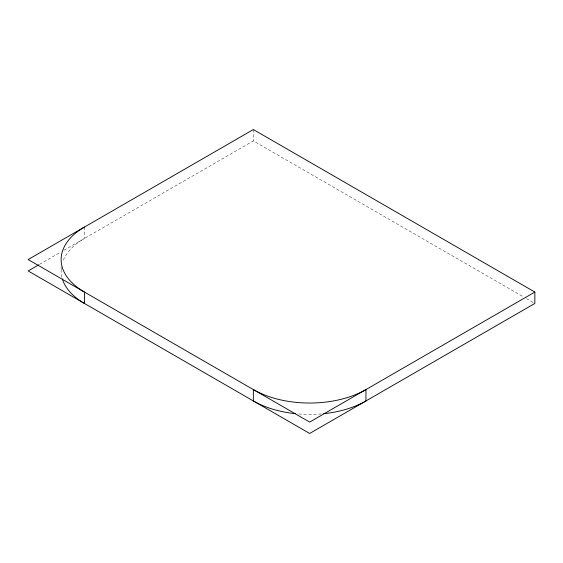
<?xml version="1.0" encoding="UTF-8"?>
<svg xmlns="http://www.w3.org/2000/svg" width="563" height="563" viewBox="0 0 563 563"><rect width="100%" height="100%" fill="white"/><g stroke="black" fill="none" stroke-linecap="round" stroke-linejoin="round"><path stroke-width="0.42" stroke-dasharray="2.81 2.11" d="M39.565 264.35L60.867 252.048M63.908 250.289L253.35 140.919L523.435 296.849M526.482 298.608L533.33 302.563M253.35 129.539L253.35 140.919M84.45 227.058L84.45 238.43A79.622 45.969 0 0 0 62.873 261.38M61.128 266.559L61.128 270.937M321.283 413.925A79.622 45.969 0 0 1 298.017 413.925M61.902 277.334A79.622 45.969 0 0 1 61.24 268.53"/><path stroke-width="0.84" d="M38.805 264.786L28.15 270.937L309.65 433.461L534.85 303.443L534.85 292.063L253.35 129.539L28.15 259.557L309.65 422.081L534.85 292.063M62.338 278.917A79.622 45.969 0 0 0 84.45 303.443L84.45 292.063A79.622 45.969 0 0 1 84.45 227.058M323.746 413.692A79.622 45.969 0 0 0 365.95 400.955L365.95 389.575A79.622 45.969 0 0 1 253.35 389.575L253.35 400.955A79.622 45.969 0 0 0 295.554 413.692"/></g></svg>
